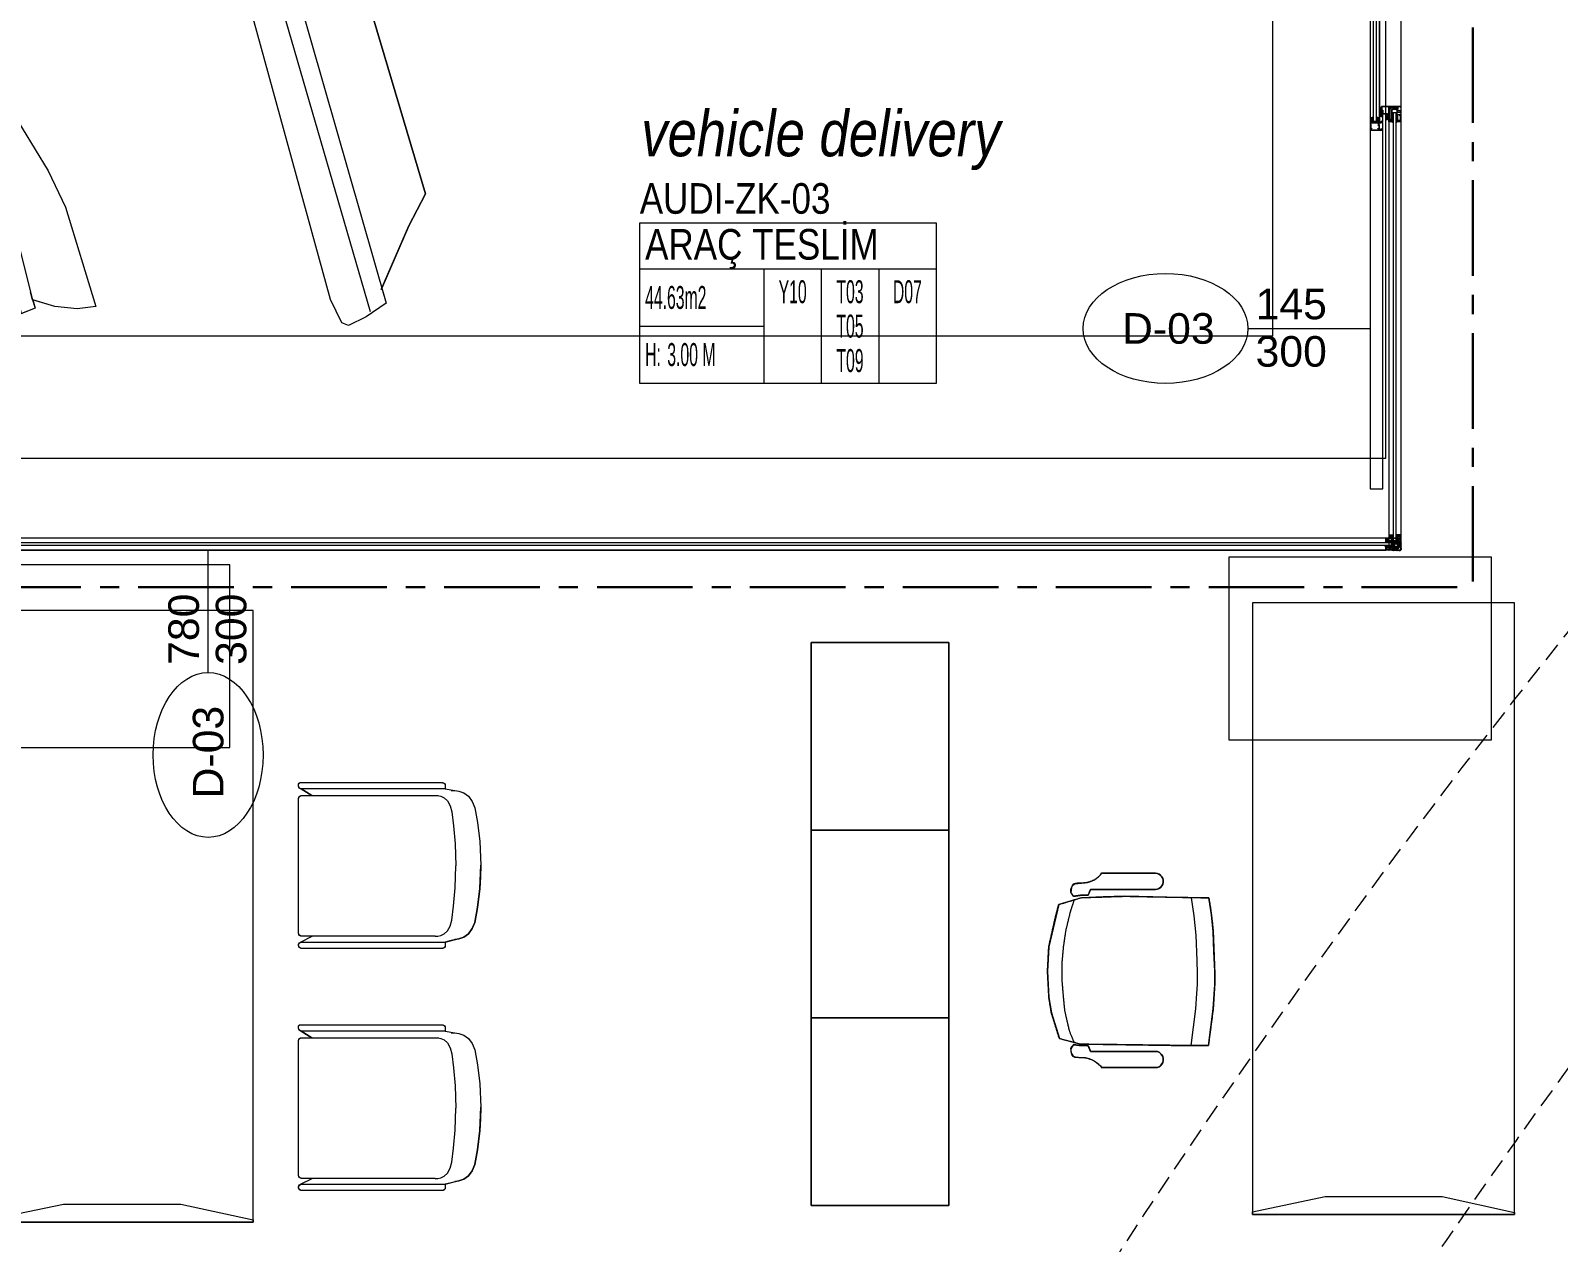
# Model space of a CAD drawing. Extents: x -2598 to 23780, y 0 to 8114.
# Drawn here: x 1516.4 to 2016, y 1128.7 to 1524.9 of the extents above; entities that cross this region are included whole.
import ezdxf
from ezdxf.enums import TextEntityAlignment as Align

# ---------------------------------------------------------------- set-up
doc = ezdxf.new("R2010")
doc.units = 0
doc.header["$LTSCALE"] = 25
doc.header["$MEASUREMENT"] = 0
for name, pattern in [('CENTER', [2, 1.25, -0.25, 0.25, -0.25]), ('DOT2', [0.125, 0, -0.125]), ('HIDDEN', [0.375, 0.25, -0.125])]:
    doc.linetypes.add(name, pattern=pattern)
doc.layers.get('0').update_dxf_attribs({"color": 9, "lineweight": 9})
for name, color, linetype, lineweight in [('0 @ 1', 9, 'Continuous', 9), ('04', 9, 'Continuous', 9), ('05', 9, 'Continuous', 9), ('06D', 9, 'Continuous', 9), ('10', 9, 'Continuous', 9), ('15', 9, 'Continuous', 9), ('20', 9, 'DOT2', 9), ('21', 9, 'Continuous', 9), ('22', 8, 'Continuous', 9), ('35', 9, 'Continuous', 9), ('40', 9, 'Continuous', 9), ('40B', 9, 'Continuous', 9), ('E-KABLO', 7, 'Continuous', 30)]:
    doc.layers.add(name, color=color, linetype=linetype, lineweight=lineweight)
doc.styles.add('Arial', font='arial.ttf', dxfattribs={"height": 2.5})
doc.styles.add('MuuM_TEXT-ITALIC', font='ARIALNI.TTF')
doc.styles.add('MuuM_TEXT-STANDART', font='ARIALN.TTF')
pattern_1 = [(225, (-604.72494, -2171.82614), (-0.0883883476, 0.0883883476), []), (135, (-604.72494, -2171.82614), (0.0883883476, 0.0883883476), [])]

# ---------------------------------------------------------------- blocks, each defined once
blk = doc.blocks.new('0_doorno')
blk.add_lwpolyline([(4.5, 0), (12.5, 0)])
blk.add_ellipse((-0.891, 0), major_axis=(-5.391, 0), ratio=0.666667)
at = {"style": 'Arial'}
blk.add_attdef('YUKSEKLIK', text='', height=2, dxfattribs=at).set_placement((5, 12.3), align=Align.TOP_LEFT)
blk.add_attdef('KAPINO', text='', height=2, dxfattribs=at).set_placement((0, 0), align=Align.MIDDLE)
blk.add_attdef('GENISLIK', text='', height=2, dxfattribs=at).set_placement((5, -3.789), align=Align.BOTTOM_LEFT)
blk = doc.blocks.new('Group-323-1')
for p, q in [((384783.6449, 69368.4667), (384783.663, 69368.4998)), ((384783.663, 69368.4998), (384783.7403, 69368.5033)), ((384783.7049, 69368.5004), (384784.6228, 69368.2891)), ((384783.7403, 69368.5033), (384784.0265, 69368.5095)), ((384784.0265, 69368.5095), (384784.2703, 69368.527)), ((384784.2703, 69368.527), (384784.4021, 69368.5228)), ((384784.4021, 69368.5228), (384784.7363, 69368.4631)), ((384783.5713, 69368.4048), (384783.609, 69368.4878)), ((384783.5745, 69368.4113), (384783.6449, 69368.4667)), ((384783.609, 69368.4878), (384783.6313, 69368.4913)), ((384783.631, 69368.4558), (384783.7074, 69368.4395)), ((384783.6313, 69368.4913), (384783.6593, 69368.4854)), ((384783.7131, 69368.4511), (384783.7105, 69368.438)), ((384783.7219, 69368.4612), (384783.7131, 69368.4511)), ((384783.7613, 69368.4632), (384783.7219, 69368.4612)), ((384783.8035, 69368.4477), (384783.7613, 69368.4632)), ((384783.8281, 69368.4354), (384783.8035, 69368.4477)), ((384784.7363, 69368.4631), (384784.715, 69368.4056)), ((384783.7105, 69368.438), (384783.7223, 69368.4231)), ((384783.7223, 69368.4231), (384783.784, 69368.3851)), ((384783.8016, 69368.4089), (384783.766, 69368.4339)), ((384783.8561, 69368.4106), (384783.8016, 69368.4089)), ((384783.8271, 69368.4179), (384783.8281, 69368.4354)), ((384783.8654, 69368.406), (384783.8561, 69368.4106)), ((384783.9165, 69368.2343), (384783.8654, 69368.406)), ((384783.871, 69368.4001), (384784.645, 69368.2361)), ((384784.715, 69368.4056), (384784.6751, 69368.3445)), ((384783.8082, 69368.3333), (384783.5708, 69368.3847)), ((384783.784, 69368.3851), (384783.7954, 69368.3578)), ((384783.7954, 69368.3578), (384783.8361, 69368.258)), ((384784.6751, 69368.3445), (384784.6231, 69368.2893)), ((384784.626, 69368.1499), (384783.8955, 69368.3044)), ((384784.6228, 69368.2891), (384784.5969, 69368.2948)), ((384783.8361, 69368.258), (384783.8613, 69368.2275)), ((384784.6231, 69368.2893), (384784.6514, 69368.2844)), ((384784.6514, 69368.2844), (384784.6458, 69368.2359)), ((384783.8613, 69368.2275), (384783.9062, 69368.2214)), ((384783.9062, 69368.2214), (384783.9165, 69368.2343)), ((384784.6458, 69368.2359), (384784.642, 69368.1874)), ((384784.642, 69368.1874), (384784.626, 69368.1499))]:
    blk.add_line(p, q)
blk.add_lwpolyline([(384783.6295, 69368.491), (384783.6556, 69368.4862), (384783.663, 69368.4998), (384784.0265, 69368.5095), (384784.2703, 69368.527), (384784.4021, 69368.5228), (384784.7363, 69368.4631), (384784.715, 69368.4056), (384784.6751, 69368.3445), (384784.6228, 69368.2891), (384784.6514, 69368.2844), (384784.642, 69368.1874), (384784.626, 69368.1499), (384783.8955, 69368.3044), (384783.9165, 69368.2343), (384783.9062, 69368.2214), (384783.8613, 69368.2275), (384783.8361, 69368.258), (384783.8051, 69368.334), (384783.5708, 69368.3847)], close=True)
blk = doc.blocks.new('Group-325-1')
for p, q in [((384784.2699, 69369.7089), (384784.2277, 69369.6053)), ((384784.901, 69369.5901), (384784.2699, 69369.7089)), ((384784.2277, 69369.6053), (384784.1715, 69369.5072)), ((384784.9688, 69369.494), (384784.901, 69369.5901)), ((384784.1334, 69369.5156), (384785.1602, 69369.3127)), ((384785.1131, 69369.3188), (384784.9688, 69369.494)), ((384784.1214, 69369.4547), (384785.1608, 69369.254)), ((384785.0663, 69369.1565), (384784.0879, 69369.3606)), ((384785.1602, 69369.3127), (384785.1706, 69369.2337)), ((384785.1706, 69369.2337), (384785.1687, 69369.1701)), ((384785.151, 69369.1543), (384785.0663, 69369.1565)), ((384785.1687, 69369.1701), (384785.151, 69369.1543))]:
    blk.add_line(p, q)
blk.add_lwpolyline([(384784.2699, 69369.7089), (384784.901, 69369.5901), (384784.9688, 69369.494), (384785.1099, 69369.3227), (384785.1602, 69369.3127), (384785.1706, 69369.2337), (384785.1687, 69369.1701), (384785.151, 69369.1543), (384785.0663, 69369.1565), (384784.0879, 69369.3606), (384784.1366, 69369.4517), (384784.166, 69369.5091), (384784.1719, 69369.508), (384784.2277, 69369.6053)], close=True)
blk = doc.blocks.new('p-audi_arac')
at = {"layer": '06D', "lineweight": 0, "flags": 128}
blk.add_lwpolyline([(695.6, 0.8), (-4.4, 0.8), (-4.4, 400.8), (695.6, 400.8)], close=True, dxfattribs=at)
at = {"layer": '04', "xscale": 99.99999999999999, "yscale": 99.99999999999999, "zscale": 99.99999999999999, "rotation": 117.1763778173343}
for name in ['Group-323-1', 'Group-325-1']:
    blk.add_blockref(name, (23745751.03, -31061967.79), dxfattribs=at)
blk = doc.blocks.new('Group-41-1')
for p, q in [((384804.5645, 69162.035), (384804.5645, 69161.585)), ((384805.1779, 69162.035), (384804.5645, 69162.035)), ((384805.1779, 69161.585), (384805.1779, 69162.035)), ((384804.5645, 69161.585), (384805.1779, 69161.585))]:
    blk.add_line(p, q)
at = {"flags": 128}
blk.add_lwpolyline([(384804.5645, 69162.035), (384805.1779, 69162.035), (384805.1779, 69161.585), (384804.5645, 69161.585)], close=True, dxfattribs=at)
blk = doc.blocks.new('Group-42-1')
at = {"layer": '05', "color": 7}
for p in [(-1.2267, 0), (-0.6133, 0), (0, 0)]:
    blk.add_blockref('Group-41-1', p, dxfattribs=at)
blk = doc.blocks.new('Group-258-1')
at = {"linetype": 'Continuous'}
for p, q in [((384800.0983, 69164.505), (384800.0936, 69164.5084)), ((384800.71, 69164.505), (384800.7146, 69164.5084)), ((384800.2257, 69164.3995), (384800.1668, 69164.4084)), ((384800.2892, 69164.3936), (384800.2257, 69164.3995)), ((384800.3717, 69164.3904), (384800.2892, 69164.3936)), ((384800.4137, 69164.389), (384800.3717, 69164.3904)), ((384800.4502, 69164.389), (384800.4137, 69164.389)), ((384800.4792, 69164.3908), (384800.4502, 69164.389)), ((384800.5299, 69164.394), (384800.4792, 69164.3908)), ((384800.5895, 69164.4019), (384800.5299, 69164.394)), ((384800.6491, 69164.4097), (384800.5895, 69164.4019))]:
    blk.add_line(p, q, dxfattribs=at)
at = {"linetype": 'Continuous', "flags": 128}
for points in [[(384800.0862, 69164.6997), (384800.0862, 69164.6409), (384800.0862, 69164.6409)], [(384800.722, 69164.6997), (384800.722, 69164.6409), (384800.722, 69164.6409)], [(384800.0862, 69164.6409), (384800.0862, 69164.5259), (384800.0862, 69164.6409)], [(384800.1395, 69164.5259), (384800.1395, 69164.6409), (384800.1395, 69164.6409)], [(384800.6687, 69164.5259), (384800.6687, 69164.6409), (384800.6687, 69164.6409)], [(384800.722, 69164.6409), (384800.722, 69164.5259), (384800.722, 69164.6409)], [(384800.0862, 69164.5259), (384800.0862, 69164.5259), (384800.087, 69164.52)], [(384800.0862, 69164.5259), (384800.087, 69164.52), (384800.087, 69164.52)], [(384800.087, 69164.52), (384800.087, 69164.52), (384800.0892, 69164.5143)], [(384800.087, 69164.52), (384800.0892, 69164.5143), (384800.0892, 69164.5143)], [(384800.1365, 69164.5143), (384800.1365, 69164.5143), (384800.1387, 69164.52)], [(384800.1365, 69164.5143), (384800.1387, 69164.52), (384800.1387, 69164.52)], [(384800.1387, 69164.52), (384800.1387, 69164.52), (384800.1395, 69164.5259)], [(384800.1387, 69164.52), (384800.1395, 69164.5259), (384800.1395, 69164.5259)], [(384800.6695, 69164.52), (384800.6695, 69164.52), (384800.6687, 69164.5259)], [(384800.6695, 69164.52), (384800.6687, 69164.5259), (384800.6687, 69164.5259)], [(384800.6718, 69164.5143), (384800.6718, 69164.5143), (384800.6695, 69164.52)], [(384800.6718, 69164.5143), (384800.6695, 69164.52), (384800.6695, 69164.52)], [(384800.7213, 69164.52), (384800.7213, 69164.52), (384800.719, 69164.5143)], [(384800.7213, 69164.52), (384800.719, 69164.5143), (384800.719, 69164.5143)], [(384800.722, 69164.5259), (384800.722, 69164.5259), (384800.7213, 69164.52)], [(384800.722, 69164.5259), (384800.7213, 69164.52), (384800.7213, 69164.52)], [(384800.0892, 69164.5143), (384800.0892, 69164.5143), (384800.0929, 69164.5094)], [(384800.0892, 69164.5143), (384800.0936, 69164.5084), (384800.0929, 69164.5094)], [(384800.0977, 69164.5054), (384800.0977, 69164.5054), (384800.1034, 69164.5026)], [(384800.0977, 69164.5054), (384800.1034, 69164.5026), (384800.1034, 69164.5026)], [(384800.1034, 69164.5026), (384800.1034, 69164.5026), (384800.1096, 69164.5011)], [(384800.1034, 69164.5026), (384800.1096, 69164.5011), (384800.1096, 69164.5011)], [(384800.1096, 69164.5011), (384800.1096, 69164.5011), (384800.1161, 69164.5011)], [(384800.1096, 69164.5011), (384800.1161, 69164.5011), (384800.1161, 69164.5011)], [(384800.1161, 69164.5011), (384800.1161, 69164.5011), (384800.1223, 69164.5026)], [(384800.1161, 69164.5011), (384800.1223, 69164.5026), (384800.1223, 69164.5026)], [(384800.1223, 69164.5026), (384800.1223, 69164.5026), (384800.128, 69164.5054)], [(384800.1223, 69164.5026), (384800.128, 69164.5054), (384800.128, 69164.5054)], [(384800.128, 69164.5054), (384800.128, 69164.5054), (384800.1328, 69164.5094)], [(384800.128, 69164.5054), (384800.1328, 69164.5094), (384800.1328, 69164.5094)], [(384800.1328, 69164.5094), (384800.1328, 69164.5094), (384800.1365, 69164.5143)], [(384800.1328, 69164.5094), (384800.1365, 69164.5143), (384800.1365, 69164.5143)], [(384800.6754, 69164.5094), (384800.6754, 69164.5094), (384800.6718, 69164.5143)], [(384800.6754, 69164.5094), (384800.6718, 69164.5143), (384800.6718, 69164.5143)], [(384800.6802, 69164.5054), (384800.6802, 69164.5054), (384800.6754, 69164.5094)], [(384800.6802, 69164.5054), (384800.6754, 69164.5094), (384800.6754, 69164.5094)], [(384800.6859, 69164.5026), (384800.6859, 69164.5026), (384800.6802, 69164.5054)], [(384800.6859, 69164.5026), (384800.6802, 69164.5054), (384800.6802, 69164.5054)], [(384800.6922, 69164.5011), (384800.6922, 69164.5011), (384800.6859, 69164.5026)], [(384800.6922, 69164.5011), (384800.6859, 69164.5026), (384800.6859, 69164.5026)], [(384800.6986, 69164.5011), (384800.6986, 69164.5011), (384800.6922, 69164.5011)], [(384800.6986, 69164.5011), (384800.6922, 69164.5011), (384800.6922, 69164.5011)], [(384800.7048, 69164.5026), (384800.7048, 69164.5026), (384800.6986, 69164.5011)], [(384800.7048, 69164.5026), (384800.6986, 69164.5011), (384800.6986, 69164.5011)], [(384800.7105, 69164.5054), (384800.7105, 69164.5054), (384800.7048, 69164.5026)], [(384800.7105, 69164.5054), (384800.7048, 69164.5026), (384800.7048, 69164.5026)], [(384800.719, 69164.5143), (384800.7146, 69164.5084), (384800.7153, 69164.5094)], [(384800.719, 69164.5143), (384800.719, 69164.5143), (384800.7153, 69164.5094)]]:
    blk.add_lwpolyline(points, close=True, dxfattribs=at)
at = {"linetype": 'Continuous'}
for points in [[(384800.3272, 69164.8751), (384800.2792, 69164.8644), (384800.2312, 69164.8536)], [(384800.4074, 69164.8792), (384800.3673, 69164.8772), (384800.3272, 69164.8751)], [(384800.4932, 69164.8746), (384800.4503, 69164.8769), (384800.4074, 69164.8792)], [(384800.5432, 69164.8666), (384800.5182, 69164.8706), (384800.4932, 69164.8746)], [(384800.6271, 69164.8405), (384800.5851, 69164.8535), (384800.5432, 69164.8666)], [(384800.1886, 69164.8426), (384800.1775, 69164.8055), (384800.1663, 69164.7685)], [(384800.2312, 69164.8536), (384800.2099, 69164.8481), (384800.1886, 69164.8426)], [(384800.2746, 69164.8191), (384800.2429, 69164.8115), (384800.2113, 69164.8039)], [(384800.3252, 69164.8264), (384800.2999, 69164.8227), (384800.2746, 69164.8191)], [(384800.3841, 69164.8318), (384800.3546, 69164.8291), (384800.3252, 69164.8264)], [(384800.4307, 69164.8318), (384800.4074, 69164.8318), (384800.3841, 69164.8318)], [(384800.4872, 69164.8271), (384800.4589, 69164.8295), (384800.4307, 69164.8318)], [(384800.5356, 69164.8225), (384800.5114, 69164.8248), (384800.4872, 69164.8271)], [(384800.5919, 69164.8096), (384800.5638, 69164.8161), (384800.5356, 69164.8225)], [(384800.6454, 69164.7717), (384800.6363, 69164.8061), (384800.6271, 69164.8405)], [(384800.1182, 69164.7571), (384800.1184, 69164.788), (384800.1261, 69164.8013), (384800.1481, 69164.8026)], [(384800.1481, 69164.8026), (384800.1523, 69164.8031), (384800.1616, 69164.7937)], [(384800.1585, 69164.7715), (384800.1583, 69164.7588), (384800.158, 69164.7461)], [(384800.1616, 69164.7937), (384800.1601, 69164.7826), (384800.1585, 69164.7715)], [(384800.1663, 69164.7685), (384800.1639, 69164.6975), (384800.1616, 69164.6266)], [(384800.2113, 69164.8039), (384800.1911, 69164.7972), (384800.1708, 69164.7905)], [(384800.637, 69164.7924), (384800.6046, 69164.8075), (384800.5919, 69164.8096)], [(384800.6491, 69164.4746), (384800.6472, 69164.6232), (384800.6454, 69164.7717)], [(384800.6601, 69164.8026), (384800.656, 69164.8031), (384800.6466, 69164.7937)], [(384800.6466, 69164.7937), (384800.6482, 69164.7826), (384800.6497, 69164.7715)], [(384800.6497, 69164.7715), (384800.65, 69164.7588), (384800.6502, 69164.7461)], [(384800.69, 69164.7571), (384800.6898, 69164.788), (384800.6822, 69164.8013), (384800.6601, 69164.8026)], [(384800.0854, 69164.7011), (384800.1126, 69164.7212), (384800.1182, 69164.7571)], [(384800.158, 69164.7461), (384800.1488, 69164.7423), (384800.1395, 69164.7385)], [(384800.1395, 69164.7385), (384800.1395, 69164.6897), (384800.1395, 69164.6409)], [(384800.6502, 69164.7461), (384800.6595, 69164.7423), (384800.6687, 69164.7385)], [(384800.6687, 69164.7385), (384800.6687, 69164.6897), (384800.6687, 69164.6409)], [(384800.7229, 69164.7011), (384800.6957, 69164.7212), (384800.69, 69164.7571)], [(384800.1616, 69164.6266), (384800.1642, 69164.4892), (384800.1668, 69164.3518)], [(384800.6491, 69164.3531), (384800.6491, 69164.4138), (384800.6491, 69164.4746)], [(384800.1668, 69164.3518), (384800.2302, 69164.3409), (384800.278, 69164.3374)], [(384800.278, 69164.3374), (384800.3427, 69164.3349), (384800.4074, 69164.3324)], [(384800.4074, 69164.3324), (384800.4288, 69164.3324), (384800.4502, 69164.3324)], [(384800.4502, 69164.3324), (384800.4901, 69164.3349), (384800.5299, 69164.3374)], [(384800.5299, 69164.3374), (384800.5895, 69164.3452), (384800.6491, 69164.3531)]]:
    blk.add_open_spline(points, degree=2, dxfattribs=at)
at = {"layer": '40'}
blk.add_lwpolyline([(384800.6491, 69164.3531), (384800.5895, 69164.3452), (384800.5299, 69164.3374), (384800.4502, 69164.3324), (384800.4074, 69164.3324), (384800.3427, 69164.3349), (384800.278, 69164.3374), (384800.2222, 69164.3433), (384800.1668, 69164.3518), (384800.1642, 69164.4892), (384800.1616, 69164.6266), (384800.1639, 69164.6975), (384800.1663, 69164.7685), (384800.1732, 69164.7913), (384800.1886, 69164.8426), (384800.3272, 69164.8751), (384800.4074, 69164.8792), (384800.4932, 69164.8746), (384800.5432, 69164.8666), (384800.6271, 69164.8405), (384800.6454, 69164.7717), (384800.6472, 69164.6232), (384800.6491, 69164.4746), (384800.6491, 69164.4097)], close=True, dxfattribs=at)
for points in [[(384800.1395, 69164.7385), (384800.158, 69164.7461), (384800.1583, 69164.7588), (384800.1585, 69164.7715), (384800.1616, 69164.7937), (384800.1481, 69164.8026, 0.293897), (384800.1206, 69164.7899), (384800.1182, 69164.7571, -0.205), (384800.0854, 69164.7011), (384800.0862, 69164.6997), (384800.0862, 69164.5259, 0.937941), (384800.1395, 69164.5259)], [(384800.6687, 69164.7385), (384800.6502, 69164.7461), (384800.65, 69164.7588), (384800.6497, 69164.7715), (384800.6466, 69164.7937), (384800.6601, 69164.8026, -0.293897), (384800.6877, 69164.7899), (384800.69, 69164.7571, 0.205), (384800.7229, 69164.7011), (384800.722, 69164.6997), (384800.722, 69164.5259, -0.937941), (384800.6687, 69164.5259)]]:
    blk.add_lwpolyline(points, format="xyb", close=True, dxfattribs=at)
blk = doc.blocks.new('p-ma-audi')
for p, q in [((-7.57, 155.19), (-7.57, 200)), ((-85.7, 155.19), (-7.57, 155.19))]:
    blk.add_line(p, q)
at = {"flags": 128}
for points in [[(-7.57, 200), (-7.57, 214.96), (-93.45, 214.96), (-93.45, 155.19), (-85.7, 155.19)], [(-85.7, 0.04), (-85.7, 0.94), (-61.93, 5.88), (-23.62, 5.88), (0, 0.73), (0, 0), (-85.67, 0)]]:
    blk.add_lwpolyline(points, dxfattribs=at)
for points in [[(-85.7, 200), (-85.7, 0), (0, 0), (0, 200), (-85.7, 200)], [(-85.7, 200), (-85.7, 0), (0, 0), (0, 200)]]:
    blk.add_lwpolyline(points, close=True, dxfattribs=at)
blk = doc.blocks.new('Group-32-1')
for p, q in [((384804.5516, 69159.371), (384804.573, 69159.3356)), ((384804.5731, 69159.3699), (384804.573, 69159.3694)), ((384804.5732, 69159.3709), (384804.5731, 69159.3704)), ((384804.5731, 69159.3704), (384804.5731, 69159.3699)), ((384804.5733, 69159.3713), (384804.5732, 69159.3709)), ((384804.5735, 69159.3718), (384804.5733, 69159.3713)), ((384804.5736, 69159.3723), (384804.5735, 69159.3718)), ((384804.5738, 69159.3727), (384804.5736, 69159.3723)), ((384804.574, 69159.3732), (384804.5738, 69159.3727)), ((384804.5742, 69159.3736), (384804.574, 69159.3732)), ((384804.5745, 69159.374), (384804.5742, 69159.3736)), ((384804.5747, 69159.3745), (384804.5745, 69159.374)), ((384804.575, 69159.3749), (384804.5747, 69159.3745)), ((384804.5753, 69159.3752), (384804.575, 69159.3749)), ((384804.5756, 69159.3756), (384804.5753, 69159.3752)), ((384804.576, 69159.376), (384804.5756, 69159.3756)), ((384804.5763, 69159.3763), (384804.576, 69159.376)), ((384804.5767, 69159.3766), (384804.5763, 69159.3763)), ((384804.5771, 69159.3769), (384804.5767, 69159.3766)), ((384804.5775, 69159.3772), (384804.5771, 69159.3769)), ((384804.5779, 69159.3775), (384804.5775, 69159.3772)), ((384804.5783, 69159.3777), (384804.5779, 69159.3775)), ((384804.5788, 69159.3779), (384804.5783, 69159.3777)), ((384804.5792, 69159.3781), (384804.5788, 69159.3779)), ((384804.5797, 69159.3783), (384804.5792, 69159.3781)), ((384804.5801, 69159.3785), (384804.5797, 69159.3783)), ((384804.5806, 69159.3786), (384804.5801, 69159.3785)), ((384804.5811, 69159.3787), (384804.5806, 69159.3786)), ((384804.5816, 69159.3788), (384804.5811, 69159.3787)), ((384804.5821, 69159.3789), (384804.5816, 69159.3788)), ((384804.5825, 69159.3789), (384804.5821, 69159.3789)), ((384804.583, 69159.3789), (384804.5825, 69159.3789)), ((384805.023, 69159.3789), (384804.583, 69159.3789)), ((384805.0235, 69159.3789), (384805.023, 69159.3789)), ((384805.024, 69159.3789), (384805.0235, 69159.3789)), ((384805.0245, 69159.3788), (384805.024, 69159.3789)), ((384805.0249, 69159.3787), (384805.0245, 69159.3788)), ((384805.0254, 69159.3786), (384805.0249, 69159.3787)), ((384805.0259, 69159.3785), (384805.0254, 69159.3786)), ((384805.0264, 69159.3783), (384805.0259, 69159.3785)), ((384805.0268, 69159.3781), (384805.0264, 69159.3783)), ((384805.0273, 69159.3779), (384805.0268, 69159.3781)), ((384805.0277, 69159.3777), (384805.0273, 69159.3779)), ((384805.0281, 69159.3775), (384805.0277, 69159.3777)), ((384805.0285, 69159.3772), (384805.0281, 69159.3775)), ((384805.029, 69159.3769), (384805.0285, 69159.3772)), ((384805.0293, 69159.3766), (384805.029, 69159.3769)), ((384805.0297, 69159.3763), (384805.0293, 69159.3766)), ((384805.0301, 69159.376), (384805.0297, 69159.3763)), ((384805.0304, 69159.3756), (384805.0301, 69159.376)), ((384805.0307, 69159.3752), (384805.0304, 69159.3756)), ((384805.031, 69159.3749), (384805.0307, 69159.3752)), ((384805.0313, 69159.3745), (384805.031, 69159.3749)), ((384805.0316, 69159.374), (384805.0313, 69159.3745)), ((384805.0318, 69159.3736), (384805.0316, 69159.374)), ((384805.032, 69159.3732), (384805.0318, 69159.3736)), ((384805.0322, 69159.3727), (384805.032, 69159.3732)), ((384805.0324, 69159.3723), (384805.0322, 69159.3727)), ((384805.0326, 69159.3718), (384805.0324, 69159.3723)), ((384805.0327, 69159.3713), (384805.0326, 69159.3718)), ((384805.0328, 69159.3709), (384805.0327, 69159.3713)), ((384805.0329, 69159.3704), (384805.0328, 69159.3709)), ((384805.0329, 69159.3699), (384805.0329, 69159.3704)), ((384805.033, 69159.3694), (384805.0329, 69159.3699)), ((384805.0521, 69159.3725), (384805.033, 69159.3345)), ((384804.573, 69159.3694), (384804.573, 69159.3689)), ((384804.573, 69159.3689), (384804.573, 69158.9239)), ((384805.033, 69159.3689), (384805.033, 69159.3694)), ((384805.033, 69158.9322), (384805.033, 69159.3689)), ((384805.033, 69158.9322), (384805.033, 69158.9322)), ((384804.5516, 69158.8992), (384804.558, 69158.8616)), ((384805.0524, 69158.8992), (384805.0423, 69158.8616))]:
    blk.add_line(p, q)
at = {"flags": 128}
for points in [[(384804.5309, 69158.9092), (384804.5309, 69158.9087), (384804.531, 69158.9082), (384804.531, 69158.9077), (384804.5311, 69158.9072), (384804.5312, 69158.9068), (384804.5314, 69158.9063), (384804.5315, 69158.9058), (384804.5317, 69158.9054), (384804.5319, 69158.9049), (384804.5321, 69158.9045), (384804.5324, 69158.904), (384804.5326, 69158.9036), (384804.5329, 69158.9032), (384804.5332, 69158.9028), (384804.5335, 69158.9025), (384804.5339, 69158.9021), (384804.5342, 69158.9018), (384804.5346, 69158.9015), (384804.535, 69158.9012), (384804.5354, 69158.9009), (384804.5358, 69158.9006), (384804.5362, 69158.9004), (384804.5367, 69158.9001), (384804.5371, 69158.8999), (384804.5376, 69158.8998), (384804.538, 69158.8996), (384804.5385, 69158.8995), (384804.539, 69158.8994), (384804.5395, 69158.8993), (384804.54, 69158.8992), (384804.5404, 69158.8992), (384804.5409, 69158.8992), (384804.5516, 69158.8992), (384804.5516, 69159.3689), (384804.5516, 69159.3694), (384804.5516, 69159.3699), (384804.5515, 69159.3704), (384804.5515, 69159.3709), (384804.5513, 69159.3713), (384804.5512, 69159.3718), (384804.5511, 69159.3723), (384804.5509, 69159.3727), (384804.5507, 69159.3732), (384804.5505, 69159.3736), (384804.5502, 69159.374), (384804.55, 69159.3745), (384804.5497, 69159.3749), (384804.5494, 69159.3752), (384804.5491, 69159.3756), (384804.5487, 69159.376), (384804.5484, 69159.3763), (384804.548, 69159.3766), (384804.5476, 69159.3769), (384804.5472, 69159.3772), (384804.5468, 69159.3775), (384804.5464, 69159.3777), (384804.5459, 69159.3779), (384804.5455, 69159.3781), (384804.545, 69159.3783), (384804.5445, 69159.3785), (384804.5441, 69159.3786), (384804.5436, 69159.3787), (384804.5431, 69159.3788), (384804.5426, 69159.3789), (384804.5421, 69159.3789), (384804.5416, 69159.3789), (384804.5359, 69159.3789), (384804.5357, 69159.3789), (384804.5354, 69159.3789), (384804.5352, 69159.3788), (384804.535, 69159.3788), (384804.5347, 69159.3788), (384804.5345, 69159.3787), (384804.5343, 69159.3786), (384804.534, 69159.3785), (384804.5338, 69159.3784), (384804.5336, 69159.3783), (384804.5334, 69159.3782), (384804.5332, 69159.3781), (384804.533, 69159.3779), (384804.5328, 69159.3778), (384804.5326, 69159.3776), (384804.5324, 69159.3774), (384804.5322, 69159.3773), (384804.5321, 69159.3771), (384804.5319, 69159.3769), (384804.5318, 69159.3767), (384804.5316, 69159.3765), (384804.5315, 69159.3763), (384804.5314, 69159.376), (384804.5313, 69159.3758), (384804.5312, 69159.3756), (384804.5312, 69159.3754), (384804.5311, 69159.3751), (384804.531, 69159.3749), (384804.531, 69159.3746), (384804.531, 69159.3744), (384804.5309, 69159.3741), (384804.5309, 69159.3739), (384804.5309, 69158.9092)], [(384805.0521, 69158.8992), (384805.0628, 69158.8992), (384805.0633, 69158.8992), (384805.0638, 69158.8992), (384805.0642, 69158.8993), (384805.0647, 69158.8994), (384805.0652, 69158.8995), (384805.0657, 69158.8996), (384805.0661, 69158.8998), (384805.0666, 69158.8999), (384805.0671, 69158.9001), (384805.0675, 69158.9004), (384805.0679, 69158.9006), (384805.0683, 69158.9009), (384805.0687, 69158.9012), (384805.0691, 69158.9015), (384805.0695, 69158.9018), (384805.0698, 69158.9021), (384805.0702, 69158.9025), (384805.0705, 69158.9028), (384805.0708, 69158.9032), (384805.0711, 69158.9036), (384805.0714, 69158.904), (384805.0716, 69158.9045), (384805.0718, 69158.9049), (384805.072, 69158.9054), (384805.0722, 69158.9058), (384805.0723, 69158.9063), (384805.0725, 69158.9068), (384805.0726, 69158.9072), (384805.0727, 69158.9077), (384805.0727, 69158.9082), (384805.0728, 69158.9087), (384805.0728, 69158.9092), (384805.0728, 69159.3689), (384805.0728, 69159.3694), (384805.0727, 69159.3699), (384805.0727, 69159.3704), (384805.0726, 69159.3709), (384805.0725, 69159.3713), (384805.0723, 69159.3718), (384805.0722, 69159.3723), (384805.072, 69159.3727), (384805.0718, 69159.3732), (384805.0716, 69159.3736), (384805.0714, 69159.374), (384805.0711, 69159.3745), (384805.0708, 69159.3749), (384805.0705, 69159.3752), (384805.0702, 69159.3756), (384805.0698, 69159.376), (384805.0695, 69159.3763), (384805.0691, 69159.3766), (384805.0687, 69159.3769), (384805.0683, 69159.3772), (384805.0679, 69159.3775), (384805.0675, 69159.3777), (384805.0671, 69159.3779), (384805.0666, 69159.3781), (384805.0661, 69159.3783), (384805.0657, 69159.3785), (384805.0652, 69159.3786), (384805.0647, 69159.3787), (384805.0642, 69159.3788), (384805.0638, 69159.3789), (384805.0633, 69159.3789), (384805.0628, 69159.3789), (384805.0621, 69159.3789), (384805.0616, 69159.3789), (384805.0611, 69159.3789), (384805.0606, 69159.3788), (384805.0601, 69159.3787), (384805.0596, 69159.3786), (384805.0592, 69159.3785), (384805.0587, 69159.3783), (384805.0582, 69159.3781), (384805.0578, 69159.3779), (384805.0574, 69159.3777), (384805.0569, 69159.3775), (384805.0565, 69159.3772), (384805.0561, 69159.3769), (384805.0557, 69159.3766), (384805.0554, 69159.3763), (384805.055, 69159.376), (384805.0547, 69159.3756), (384805.0543, 69159.3752), (384805.054, 69159.3749), (384805.0538, 69159.3745), (384805.0535, 69159.374), (384805.0533, 69159.3736), (384805.053, 69159.3732), (384805.0528, 69159.3727), (384805.0527, 69159.3723), (384805.0525, 69159.3718), (384805.0524, 69159.3713), (384805.0523, 69159.3709), (384805.0522, 69159.3704), (384805.0521, 69159.3699), (384805.0521, 69159.3694), (384805.0521, 69159.3689), (384805.0521, 69158.8992)]]:
    blk.add_lwpolyline(points, close=True, dxfattribs=at)
for points in [[(384804.5309, 69158.9092, 0.414214), (384804.5409, 69158.8992), (384804.5516, 69158.8992), (384804.5516, 69159.3689, 0.414214), (384804.5416, 69159.3789), (384804.5359, 69159.3789, 0.414214), (384804.5309, 69159.3739)], [(384805.0521, 69158.8992), (384805.0628, 69158.8992, 0.414214), (384805.0728, 69158.9092), (384805.0728, 69159.3689, 0.414214), (384805.0628, 69159.3789), (384805.0621, 69159.3789, 0.414214), (384805.0521, 69159.3689)]]:
    blk.add_lwpolyline(points, format="xyb", close=True, dxfattribs=at)
blk.add_lwpolyline([(384805.033, 69158.9322), (384805.033, 69159.3689, 0.414214), (384805.023, 69159.3789), (384804.583, 69159.3789, 0.414214), (384804.573, 69159.3689), (384804.573, 69158.9239), (384804.5738, 69158.9202)], format="xyb", dxfattribs=at)
for points in [[(384804.573, 69158.9322), (384804.573, 69158.9239), (384804.5752, 69158.9142), (384804.5804, 69158.903), (384804.5903, 69158.8926), (384804.6064, 69158.8839), (384804.6258, 69158.8783), (384804.6716, 69158.8721), (384804.7307, 69158.8665), (384804.803, 69158.8644)], [(384805.033, 69158.9322), (384805.033, 69158.9239), (384805.0308, 69158.9142), (384805.0256, 69158.903), (384805.0157, 69158.8926), (384804.9996, 69158.8839), (384804.9803, 69158.8783), (384804.9344, 69158.8721), (384804.8753, 69158.8665), (384804.803, 69158.8644)], [(384804.5569, 69158.8806), (384804.5569, 69158.8686), (384804.5592, 69158.8546), (384804.5647, 69158.8386), (384804.5752, 69158.8236), (384804.5922, 69158.8111), (384804.6127, 69158.8031), (384804.6612, 69158.7941), (384804.7237, 69158.7861), (384804.8002, 69158.7831)], [(384805.0434, 69158.8658), (384805.0434, 69158.8686), (384805.0412, 69158.8546), (384805.0357, 69158.8386), (384805.0252, 69158.8236), (384805.0082, 69158.8111), (384804.9877, 69158.8031), (384804.9392, 69158.7941), (384804.8767, 69158.7861), (384804.8002, 69158.7831)]]:
    blk.add_lwpolyline(points, dxfattribs=at)
at = {"layer": '40'}
blk.add_lwpolyline([(384805.023, 69159.3789), (384804.583, 69159.3789, 0.414214), (384804.573, 69159.3689), (384804.573, 69159.3366), (384804.573, 69159.3356), (384804.5516, 69159.371), (384804.551, 69159.3725, 0.309775), (384804.5416, 69159.3789), (384804.5359, 69159.3789, 0.413784), (384804.5309, 69159.3739), (384804.5309, 69158.9092, 0.414214), (384804.5409, 69158.8992), (384804.5516, 69158.8992), (384804.5569, 69158.8686), (384804.5592, 69158.8546), (384804.5647, 69158.8386), (384804.5752, 69158.8236), (384804.5922, 69158.8111), (384804.6127, 69158.8031), (384804.6612, 69158.7941), (384804.7237, 69158.7861), (384804.8002, 69158.7831), (384804.8384, 69158.7846), (384804.8767, 69158.7861), (384804.9392, 69158.7941), (384804.9877, 69158.8031), (384805.0082, 69158.8111), (384805.0252, 69158.8236), (384805.0357, 69158.8386), (384805.0412, 69158.8546), (384805.0473, 69158.8804), (384805.0524, 69158.8992), (384805.0628, 69158.8992, 0.414214), (384805.0728, 69158.9092), (384805.0728, 69159.3689, 0.781144), (384805.0521, 69159.3725), (384805.033, 69159.3345), (384805.033, 69159.3689, 0.407263), (384805.0232, 69159.3789)], format="xyb", close=True, dxfattribs=at)
blk = doc.blocks.new('0_roomno2')
blk.add_lwpolyline([(19.375, -10.5), (0, -10.5), (0, 0), (19.375, 0)], close=True)
for points in [[(0, -3), (19.375, -3)], [(8.125, -3), (8.125, -10.5)], [(11.875, -3), (11.875, -10.5)], [(15.625, -3), (15.625, -10.5)], [(0, -6.75), (8.125, -6.75)]]:
    blk.add_lwpolyline(points)
at = {"style": 'MuuM_TEXT-STANDART', "width": 0.6}
blk.add_text('H:', height=1.5, dxfattribs=at).set_placement((0.35, -8.608), align=Align.MIDDLE_LEFT)
at = {"style": 'Arial'}
blk.add_attdef('ODANO', (0, 1.17), '', height=2, dxfattribs=at)
blk.add_attdef('MEKANADI', text='', height=2, dxfattribs=at).set_placement((0.35, -3), align=Align.BOTTOM_LEFT)
at = {"style": 'MuuM_TEXT-STANDART', "width": 0.6}
for tag, p in [('YER01', (10, -4.5)), ('TAVAN01', (13.75, -4.5)), ('DUVAR01', (17.5, -4.5)), ('YER02', (10, -6.75)), ('TAVAN02', (13.75, -6.75)), ('DUVAR02', (17.5, -6.75)), ('YER03', (10, -9)), ('TAVAN03', (13.75, -9)), ('DUVAR03', (17.5, -9))]:
    blk.add_attdef(tag, text='', height=1.5, dxfattribs=at).set_placement(p, align=Align.MIDDLE_CENTER)
for tag, p in [('M2', (0.35, -4.875)), ('TEMIZTAVANYUKSEKLIGI', (1.8, -8.608))]:
    blk.add_attdef(tag, text='', height=1.5, dxfattribs=at).set_placement(p, align=Align.MIDDLE_LEFT)
blk = doc.blocks.new('HHIMA10-IZQUIERDA$0$JUHI08')
blk.add_lwpolyline([(27, 9.7, -0.414214), (26.8, 9.5), (26, 9.5), (26, 8.5), (27, 8.5), (26, 6), (26, 0), (23.5, -2.5), (22, -2.5), (21.5, -3), (21, -2.5), (20.5, -2.5), (20, -3), (19.5, -2.5), (19, -2.5), (18.5, -3), (18, -2.5), (17.5, -2.5), (17, -3), (16.5, -2.5), (14.3, -2.5, -0.377964), (11.7, -2.5), (7.5, -2.5), (7, -3), (6.5, -2.5), (2.5, -2.5), (0, 0), (0, 6), (-1, 8.5), (0, 8.5), (0, 9.5), (-0.8, 9.5, -0.414214), (-1, 9.7), (-1, 9.9, -0.339454), (0.1, 11.4), (7.1, 13.5, -1), (7.5, 12.1), (7.1, 12, 0.330788), (5, 9.2), (5, 7.5), (6.9, 5.6, -1), (6.2, 5), (5, 6.2), (5, 3.5), (6.9, 1.6, -1), (6.2, 1), (5, 2.2), (5, -1), (11.7, -1, 0.377964), (14.3, -1), (21, -1), (21, 2.2), (19.8, 1, -1), (19.1, 1.6), (21, 3.5), (21, 6.2), (19.8, 5, -1), (19.1, 5.6), (21, 7.5), (21, 9.2, 0.330788), (18.9, 12), (18.5, 12.1, -1), (18.9, 13.5), (25.9, 11.4, -0.339454), (27, 9.9)], format="xyb", close=True)
for points in [[(3.5, 8), (3.5, 11), (1.5, 10.5), (1.5, 8)], [(3.5, 3.8), (3.5, 6.8), (1.5, 6.8), (1.5, 3.8)], [(2.5, -0.5), (3.5, -0.5), (3.5, 2.5), (1.5, 2.5), (1.5, 0.5)], [(22.5, 11), (22.5, 8), (24.5, 8), (24.5, 10.5)], [(22.5, 6.8), (22.5, 3.8), (24.5, 3.8), (24.5, 6.8)], [(24.5, 0.5), (23.5, -0.5), (22.5, -0.5), (22.5, 2.5), (24.5, 2.5)]]:
    blk.add_lwpolyline(points, close=True)
blk = doc.blocks.new('p-kapı-kayar-2')
for p, q in [((1.09, -259.26), (1.72, -259.35)), ((1.72, -259.56), (1.09, -259.67))]:
    blk.add_line(p, q)
at = {"ltscale": 1000}
blk.add_lwpolyline([(-2.06, -133.69), (-2.06, -262.33, 0.414214), (-1.46, -262.93), (-0.61, -262.93), (-0.56, -262.88), (-0.51, -262.93), (0.49, -262.93), (0.54, -262.88), (0.59, -262.93), (1.44, -262.93, 0.414214), (2.04, -262.33), (2.04, -260.4, 1), (1.89, -260.4), (1.89, -262.33), (1.86, -262.48), (1.64, -262.48, 1), (1.64, -262.58), (1.76, -262.58, -0.63755), (1.78, -262.62, -0.465478), (1.78, -262.62, -0.221337), (1.44, -262.78), (1.04, -262.78, -1), (1.04, -262.58), (1.09, -262.58, 1), (1.09, -262.48), (1.04, -262.48, -0.414214), (0.94, -262.38), (0.94, -133.69)], format="xyb", dxfattribs=at)
at = {"linetype": 'Continuous', "flags": 128}
blk.add_lwpolyline([(1.7, -259.26), (1.55, -259.26), (1.55, -257.81, -0.414214), (1.85, -257.51), (2.75, -257.51), (2.8, -257.56), (2.85, -257.51), (5.7, -257.51), (5.75, -257.56), (5.8, -257.51), (7.55, -257.51), (7.87, -257.6, -0.344151), (7.95, -257.69), (7.95, -257.71), (1.85, -257.71, 0.414214), (1.75, -257.81), (1.75, -258.81), (1.95, -258.81, -0.414214), (2.05, -258.91), (2.05, -259.91), (3.55, -259.91), (3.55, -260.11), (3.45, -260.11), (3.45, -261.81), (3.55, -261.81), (3.55, -262.01), (3.25, -262.01), (3.25, -261.56), (3.3, -261.51), (3.25, -261.46), (3.25, -260.11), (1.7, -260.11), (1.7, -261.01), (1.55, -261.01), (1.55, -259.66), (1.7, -259.66), (1.7, -259.91), (1.83, -259.91), (1.83, -259.01), (1.7, -259.01)], format="xyb", close=True, dxfattribs=at)
blk.add_lwpolyline([(1.83, -259.79), (1.72, -259.79), (1.72, -259.14), (1.83, -259.14)], close=True)
at = {"ltscale": 1000}
for points in [[(-1.85, -261.43), (-2.05, -261.43), (-2.05, -264.83, 0.414214), (-1.45, -265.43), (-0.6, -265.43), (-0.55, -265.38), (-0.5, -265.43), (0.5, -265.43), (0.55, -265.38), (0.6, -265.43), (1.45, -265.43, 0.414214), (2.05, -264.83), (2.05, -262.9, 1), (1.9, -262.9), (1.9, -264.83, -0.085164), (1.87, -264.98), (1.65, -264.98, 1), (1.65, -265.08), (1.78, -265.08, -0.63755), (1.79, -265.12, -0.221337), (1.45, -265.28), (1.05, -265.28, -1), (1.05, -265.08), (1.1, -265.08, 1), (1.1, -264.98), (1.05, -264.98, -0.414214), (0.95, -264.88), (0.95, -263.68, 1), (0.85, -263.68), (0.85, -263.78, -1), (0.75, -263.78), (0.75, -263.43), (0.72, -263.4), (0.75, -263.37), (0.75, -263.03, -1), (0.85, -263.03), (0.85, -263.13, 1), (0.95, -263.13), (0.95, -261.43), (0.75, -261.43, 0.414214), (0.65, -261.53), (0.65, -261.63), (0.75, -261.63, -0.414214), (0.8, -261.68), (0.8, -262.13), (0.75, -262.13, 0.414214), (0.65, -262.23), (0.65, -262.33), (0.75, -262.33, -0.414214), (0.8, -262.38), (0.8, -262.78, -0.414214), (0.75, -262.83), (-1.85, -262.83, -0.414214), (-1.9, -262.78), (-1.9, -262.38, -0.414214), (-1.85, -262.33), (-1.75, -262.33), (-1.75, -262.23, 0.414214), (-1.85, -262.13), (-1.9, -262.13), (-1.9, -261.68, -0.414214), (-1.85, -261.63), (-1.75, -261.63), (-1.75, -261.53, 0.414214)], [(-1.76, -265.15, 0.196262), (-1.45, -265.28), (0.7, -265.28, 0.414214), (0.8, -265.18), (0.8, -265.08, 0.414214), (0.7, -264.98), (0.45, -264.98), (0.45, -264.83), (0.7, -264.83, 0.414214), (0.8, -264.73), (0.8, -264.03, 0.414214), (0.75, -263.98), (0.65, -263.98, -0.414214), (0.6, -263.93), (0.6, -263.08, 0.414214), (0.5, -262.98), (-1.8, -262.98, 0.414214), (-1.9, -263.08), (-1.9, -264.73, 0.414214), (-1.8, -264.83), (-1.55, -264.83), (-1.55, -264.98), (-1.69, -264.98, 0.671875)]]:
    blk.add_lwpolyline(points, format="xyb", close=True, dxfattribs=at)
at = {"layer": '06D'}
for p, q in [((-2.05, -139.6), (-2.05, -261.43)), ((0.95, -139.6), (0.95, -262.28))]:
    blk.add_line(p, q, dxfattribs=at)
blk.add_lwpolyline([(-2.05, -264.83), (-2.05, -382.71), (2.05, -382.71), (2.05, -264.83)], dxfattribs=at)
at = {"layer": '15'}
for p, q in [((-1.04, -262.51), (-1.04, -138.5)), ((-0.04, -262.51), (-0.04, -138.5)), ((-0.04, -262.51), (-1.04, -262.51))]:
    blk.add_line(p, q, dxfattribs=at)
at = {"xscale": -0.1, "yscale": 0.1, "zscale": 0.1}
blk.add_blockref('HHIMA10-IZQUIERDA$0$JUHI08', (0.75, -262.53), dxfattribs=at)
blk = doc.blocks.new('p-strahle-alüminyumdoğramaprofili')
at = {"layer": '10'}
h = blk.add_hatch(dxfattribs=at)
h.set_pattern_fill('NET', color=256, angle=315, style=0)
h.set_pattern_definition(pattern_1)
h.paths.add_polyline_path([(-4.62, 2.65), (-4.68, 2.65), (-4.72, 2.75), (-4.72, 2.8), (-4.69, 2.8), (-4.69, 2.92), (-4.98, 2.92), (-4.98, 2.8), (-4.95, 2.8), (-4.99, 2.65), (-5.08, 2.66), (-5.25, 2.28), (-5.14, 2.28), (-5.14, 2.33), (-4.98, 2.52, 0.2599), (-4.9, 2.28), (-4.66, 2.28, 0.382682)])
h.paths.add_polyline_path([(-4.86, 2.52), (-4.67, 2.52, -2.16717)], flags=16)
h = blk.add_hatch(dxfattribs=at)
h.set_pattern_fill('NET', color=256, angle=315, style=0)
h.set_pattern_definition(pattern_1)
h.paths.add_polyline_path([(-4.62, 0.88), (-4.68, 0.88), (-4.72, 0.77), (-4.72, 0.73), (-4.69, 0.73), (-4.69, 0.6), (-4.98, 0.6), (-4.98, 0.73), (-4.95, 0.73), (-4.99, 0.88), (-5.08, 0.87), (-5.25, 1.24), (-5.14, 1.24), (-5.14, 1.2), (-4.98, 1.01, -0.2599), (-4.9, 1.24), (-4.66, 1.24, -0.382682)])
h.paths.add_polyline_path([(-4.86, 1), (-4.67, 1, 2.16717)], flags=16)
h = blk.add_hatch(dxfattribs=at)
h.set_pattern_fill('NET', color=256, angle=315, style=0)
h.set_pattern_definition([(225, (-608.45214, -2173.53612), (-0.0883883476, 0.0883883476), []), (135, (-608.45214, -2173.53612), (0.0883883476, 0.0883883476), [])])
h.paths.add_polyline_path([(-3.45, 2.28), (-3.45, 2.57), (-4.49, 2.57), (-4.49, 2.28)])
h = blk.add_hatch(dxfattribs=at)
h.set_pattern_fill('NET', color=256, angle=315, style=0)
h.set_pattern_definition([(225, (-608.45214, -2180.04526), (-0.0883883476, 0.0883883476), []), (135, (-608.45214, -2180.04526), (0.0883883476, 0.0883883476), [])])
h.paths.add_polyline_path([(-3.45, 0.93), (-3.45, 1.24), (-4.49, 1.24), (-4.49, 0.93)])
h = blk.add_hatch(dxfattribs=at)
h.set_pattern_fill('NET', color=256, angle=315, style=0)
h.set_pattern_definition([(225, (-629.50454, -2177.58922), (-0.0883883476, 0.0883883476), []), (135, (-629.50454, -2177.58922), (0.0883883476, 0.0883883476), [])])
h.paths.add_polyline_path([(0, 0.68), (0, 1.75), (-0.18, 1.75), (-0.18, 0.68)])
for points in [[(-5.08, 2.66), (-5.25, 2.28)], [(-5.09, 0.88), (-5.25, 1.24)], [(-4.98, 2.52), (-5.14, 2.33), (-5.14, 2.28)], [(-4.98, 1.01), (-5.14, 1.2), (-5.14, 1.24)], [(-4.92, 3.6), (-4.92, 3.16), (-4.61, 3.16), (-4.61, 2.87), (-4.52, 2.87), (-4.62, 2.65), (-4.68, 2.65), (-4.72, 2.75), (-4.72, 2.8), (-4.69, 2.8), (-4.69, 3.05), (-4.98, 3.05), (-4.98, 2.8), (-4.95, 2.8), (-4.99, 2.65), (-5.08, 2.66), (-5.07, 3.76), (-0.11, 3.76)], [(-4.69, 2.92), (-4.98, 2.92)], [(-4.71, 0.6), (-4.98, 0.6)], [(-2.83, 0.2), (-2.67, 0.2), (-2.67, -0.04), (-4.87, -0.04), (-4.87, 0.19), (-4.57, 0.19), (-4.57, 0.73), (-2.67, 0.73)], [(-4.52, 2.87), (-4.49, 2.87), (-4.49, 2.26)], [(-4.49, 0.93), (-4.49, 0.93), (-4.49, 1.26)], [(-3.45, 2.26), (-3.45, 2.57)], [(-3.45, 1.26), (-3.45, 0.93)], [(-2.08, 0.93), (-2.08, 2.57)], [(-0.18, 0.68), (0, 0.68), (0, 1.75)], [(-0.18, 1.75), (0, 1.75)]]:
    blk.add_lwpolyline(points, dxfattribs=at)
for points in [[(-0.18, 2.74), (-0.18, 2.21), (0, 2.21), (0, 2.08), (-0.18, 2.08), (-0.18, 0.43), (0, 0.43), (0, 0), (-0.12, 0), (-0.12, -0.24), (-5.09, -0.24), (-5.09, 0.88), (-4.98, 0.88), (-4.94, 0.7), (-4.99, 0.7), (-4.99, 0.33), (-4.71, 0.33), (-4.71, 0.88), (-4.56, 0.88), (-4.52, 0.93), (-1.28, 0.93), (-1.2, 1.22), (-0.9, 1.22), (-0.9, 0.62), (-0.58, 0.62), (-0.58, 2.74)], [(-2.03, 0.78), (-1.35, 0.78), (-1.35, 0.08), (-1.28, 0.04), (-1.28, -0.04), (-2.09, -0.04), (-2.09, 0.1), (-2.03, 0.15)]]:
    blk.add_lwpolyline(points, close=True, dxfattribs=at)
for points in [[(-0.57, 3.26), (-0.57, 3.62), (-4.89, 3.62), (-4.89, 3.65, 0.561743), (-4.97, 3.66, 0.595966), (-4.92, 3.6, -2.204878)], [(-4.67, 2.52), (-4.86, 2.52, 1)], [(-4.67, 1), (-4.86, 1, -1)], [(-4.61, 2.87), (-4.49, 3.45, -0.833203), (-4.18, 3.44, -0.447088)], [(-4.49, 2.57), (-1.23, 2.57, -0.414214), (-0.9, 2.25), (-0.9, 1.22)], [(-4.18, 3.44), (-4.18, 2.99, 0.414214), (-4.07, 2.89), (-0.82, 2.89), (-0.82, 3.62)], [(-2.67, 0.73), (-2.67, 0.32), (-2.83, 0.32, 1), (-2.83, 0.2, -1)], [(-0.11, 3.76), (-0.11, 3.62), (-0.45, 3.62), (-0.45, 3.14, -1), (-0.66, 3.14)], [(-0.66, 3.14, -0.305404), (-0.57, 3.26, -5.773092)]]:
    blk.add_lwpolyline(points, format="xyb", dxfattribs=at)
for centre, radius, start, end in [((-4.73, 2.47), 0.253, 168.6676, 234.1258), ((-4.73, 1.06), 0.253, 125.8742, 191.3324), ((-4.77, 2.44), 0.125, 139.5402, 40.4598), ((-4.77, 1.08), 0.125, 319.5402, 220.4598), ((-4.84, 2.48), 0.273, 305.9738, 36.4289), ((-4.84, 1.04), 0.273, 323.5711, 54.0262)]:
    blk.add_arc(centre, radius, start, end, dxfattribs=at)
blk = doc.blocks.new('*U344')
at = {"layer": '06D'}
for points in [[(4.95, 4), (775.05, 4)], [(4.95, 0), (775.04, 0)]]:
    blk.add_lwpolyline(points, dxfattribs=at)
at = {"layer": '15'}
for points in [[(1.96, 2.5), (778.04, 2.5)], [(778.04, 1.5), (1.96, 1.5)]]:
    blk.add_lwpolyline(points, dxfattribs=at)
at = {"layer": '0 @ 1', "linetype": 'Continuous'}
blk.add_blockref('p-strahle-alüminyumdoğramaprofili', (780.12, 0.24), dxfattribs=at)
blk = doc.blocks.new('*U345')
at = {"layer": '06D'}
for points in [[(4.95, 4), (140.05, 4)], [(4.95, 0), (140.04, 0)]]:
    blk.add_lwpolyline(points, dxfattribs=at)
at = {"layer": '15'}
for points in [[(1.96, 2.5), (143.04, 2.5)], [(143.04, 1.5), (1.96, 1.5)]]:
    blk.add_lwpolyline(points, dxfattribs=at)
at = {"layer": '0 @ 1', "linetype": 'Continuous', "xscale": -1}
blk.add_blockref('p-strahle-alüminyumdoğramaprofili', (-0.12, 0.24), dxfattribs=at)
at = {"layer": '0 @ 1', "linetype": 'Continuous'}
blk.add_blockref('p-strahle-alüminyumdoğramaprofili', (145.12, 0.24), dxfattribs=at)
blk = doc.blocks.new('p-zemin kat')
at = {"layer": '20', "linetype": 'HIDDEN', "lineweight": 0}
blk.add_arc((4088.57, -323.37), 2647.53, 80.45701, 156.55486, dxfattribs=at)
at = {"layer": '40'}
blk.add_lwpolyline([(1851.16, 326.92), (3319.5, 326.92), (3319.5, 343), (3280.52, 343), (3280.5, 427), (3319.5, 427), (3319.5, 570), (4025.5, 570), (4025.5, 427), (4064.5, 427), (4064.5, 343), (3980.5, 343), (3980.5, 326.92), (4680.5, 326.92), (4680.5, 427), (4780.58, 427), (4780.58, 1901.49, 0.054196), (4273.07, 1999.31), (4278.59, 2070.68, 0.306949), (1935.27, 740.05), (1999.45, 708.36, 0.043245), (1856.49, 345)], format="xyb", close=True, dxfattribs=at)
blk.add_lwpolyline([(1964.5, 1355), (1184.5, 1355), (1184.5, 1943), (1964.5, 1943)], close=True, dxfattribs=at)
at = {"layer": '40B'}
blk.add_lwpolyline([(3287.33, 2825), (2222.5, 2825), (2222.5, 2815), (1955, 2815), (1955, 1945), (1959.5, 1945), (1959.5, 1385), (1162.5, 1385), (1162.5, 730), (1392.5, 730), (1392.5, 325), (1522.5, 325), (1522.5, 725), (1802.6, 725), (1802.6, 730), (1831.78, 791.16), (1935.27, 740.05, -0.306949), (4278.59, 2070.68, 0.001238)], format="xyb", dxfattribs=at)
blk.add_lwpolyline([(3364.5, 343), (3319.5, 343), (3319.5, 320), (1719.67, 320), (1719.67, 326.92), (1719.56, 328.25, -0.047611), (1885.58, 764.59), (1935.27, 740.05, -0.306949), (4278.59, 2070.68), (4283.12, 2125.91, -0.05155), (4780.05, 2034.32), (4787.5, 2034.32), (4787.5, 320), (4025.5, 320), (4025.5, 570), (3319.5, 570), (3319.5, 427), (3364.5, 427), (3364.5, 343)], format="xyb", close=True, dxfattribs=at)
blk.add_lwpolyline([(1162.5, 1385), (1162.5, 1945), (1959.5, 1945), (1959.5, 1385)], close=True, dxfattribs=at)
at = {"linetype": 'Continuous', "xscale": -1, "rotation": 90}
blk.add_blockref('*U345', (1964.5, 1500), dxfattribs=at)
at = {"linetype": 'Continuous'}
blk.add_blockref('*U344', (1184.5, 1355), dxfattribs=at)
at = {"layer": '10'}
blk.add_blockref('p-kapı-kayar-2', (1956.55, 1757.72), dxfattribs=at)
at = {"layer": '21'}
ref = blk.add_blockref('0_roomno2', (1715.62, 1462.01), dxfattribs=dict(at, xscale=5, yscale=5, zscale=5))
ref.add_attrib('ODANO', 'AUDI-ZK-03', dxfattribs={"layer": '0', "height": 10, "style": 'MuuM_TEXT-STANDART'}).set_placement((1715.62, 1462.01), align=Align.BOTTOM_LEFT)
ref.add_attrib('MEKANADI', 'ARAÇ TESLİM', dxfattribs={"layer": '0', "height": 10, "style": 'MuuM_TEXT-STANDART'}).set_placement((1717.37, 1447.01), align=Align.BOTTOM_LEFT)
ref.add_attrib('M2', '44.63m2', dxfattribs={"layer": '0', "height": 7.5, "style": 'MuuM_TEXT-STANDART', "width": 0.6}).set_placement((1717.37, 1437.64), align=Align.MIDDLE_LEFT)
ref.add_attrib('TEMIZTAVANYUKSEKLIGI', '3.00 M', dxfattribs={"layer": '0', "height": 7.5, "style": 'MuuM_TEXT-STANDART', "width": 0.6}).set_placement((1724.62, 1418.97), align=Align.MIDDLE_LEFT)
ref.add_attrib('YER01', 'Y10', dxfattribs={"layer": '0', "height": 7.5, "style": 'MuuM_TEXT-STANDART', "width": 0.6}).set_placement((1765.62, 1439.51), align=Align.MIDDLE_CENTER)
ref.add_attrib('TAVAN01', 'T03', dxfattribs={"layer": '0', "height": 7.5, "style": 'MuuM_TEXT-STANDART', "width": 0.6}).set_placement((1784.37, 1439.51), align=Align.MIDDLE_CENTER)
ref.add_attrib('DUVAR01', 'D07', dxfattribs={"layer": '0', "height": 7.5, "style": 'MuuM_TEXT-STANDART', "width": 0.6}).set_placement((1803.12, 1439.51), align=Align.MIDDLE_CENTER)
ref.add_attrib('TAVAN02', 'T05', dxfattribs={"layer": '0', "height": 7.5, "style": 'MuuM_TEXT-STANDART', "width": 0.6}).set_placement((1784.37, 1428.26), align=Align.MIDDLE_CENTER)
ref.add_attrib('TAVAN03', 'T09', dxfattribs={"layer": '0', "height": 7.5, "style": 'MuuM_TEXT-STANDART', "width": 0.6}).set_placement((1784.37, 1417.01), align=Align.MIDDLE_CENTER)
at = {"layer": '40', "insert": (1774.87, 1489.04), "char_height": 15, "width": 335.6561, "attachment_point": 5, "style": 'MuuM_TEXT-ITALIC'}
blk.add_mtext('vehicle delivery', dxfattribs=at)

msp = doc.modelspace()

# ---------------------------------------------------------------- linework, layer by layer
at = {"layer": '20', "linetype": 'HIDDEN', "lineweight": 0}
msp.add_lwpolyline([(1754.32, 730, -0.342283), (4527.5, 2199.66, -0.342283)], format="xyb", dxfattribs=at)
at = {"layer": '35'}
msp.add_arc((4088.57, -323.37), 2401.58, 85.46185, 153.71717, dxfattribs=at)
at = {"layer": 'E-KABLO', "color": 6, "linetype": 'CENTER'}
for p in [(1988, 2225.96), (1201.66, 1342.89)]:
    msp.add_line(p, (1988, 1342.89), dxfattribs=at)

# ---------------------------------------------------------------- block references
at = {"layer": '04', "rotation": 180}
msp.add_blockref('p-audi_arac', (1918.1, 1825.8), dxfattribs=at)
at = {"layer": '05', "color": 7}
for p in [(1589.17, 1135.28), (2001.66, 1137.76)]:
    msp.add_blockref('p-ma-audi', p, dxfattribs=at)
at = {"layer": '05', "color": 7, "xscale": -100, "yscale": 100, "zscale": 100, "rotation": 90}
msp.add_blockref('Group-42-1', (6917975.21, 38481658.56), dxfattribs=at)
at = {"layer": '05', "color": 7, "extrusion": (0, 0, -1), "xscale": 100, "yscale": 100, "zscale": -100, "rotation": 270}
for name, p in [('Group-32-1', (-6917541.97, 38481732.08)), ('Group-258-1', (-6918336.87, 38481258.01)), ('Group-32-1', (-6917541.97, 38481652.9))]:
    msp.add_blockref(name, p, dxfattribs=at)
at = {"layer": '10'}
msp.add_blockref('p-zemin kat', (0, 0), dxfattribs=at)
at = {"layer": '22'}
ref = msp.add_blockref('0_doorno', (1891.99, 1427.51), dxfattribs=dict(at, xscale=5, yscale=5, zscale=5))
ref.add_attrib('KAPINO', 'D-03', dxfattribs={"layer": '0', "height": 10, "style": 'Arial'}).set_placement((1888.46, 1427.51), align=Align.MIDDLE)
ref.add_attrib('GENISLIK', '145', dxfattribs={"layer": '0', "height": 10, "style": 'Arial'}).set_placement((1916.99, 1427.51), align=Align.BOTTOM_LEFT)
ref.add_attrib('YUKSEKLIK', '300', dxfattribs={"layer": '0', "height": 10, "style": 'Arial'}).set_placement((1916.99, 1425.01), align=Align.TOP_LEFT)
ref = msp.add_blockref('0_doorno', (1574.49, 1292.5), dxfattribs=dict(at, xscale=5, yscale=5, zscale=5, rotation=90))
ref.add_attrib('KAPINO', 'D-03', dxfattribs={"layer": '0', "height": 10, "rotation": 90, "style": 'Arial'}).set_placement((1574.49, 1288.97), align=Align.MIDDLE)
ref.add_attrib('GENISLIK', '780', dxfattribs={"layer": '0', "height": 10, "rotation": 90, "style": 'Arial'}).set_placement((1574.49, 1317.5), align=Align.BOTTOM_LEFT)
ref.add_attrib('YUKSEKLIK', '300', dxfattribs={"layer": '0', "height": 10, "rotation": 90, "style": 'Arial'}).set_placement((1576.99, 1317.5), align=Align.TOP_LEFT)

doc.saveas('drawing.dxf')
